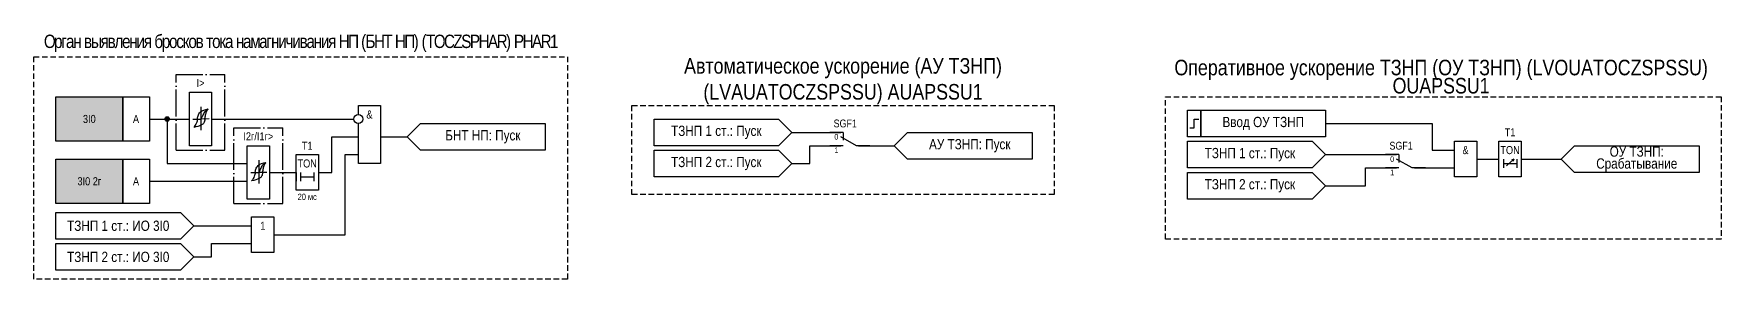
# Model space of a CAD drawing. Header units: millimetres. Extents: x -57 to 2715, y -449 to 291.
# Drawn here: x 941.5 to 1321, y 225 to 280.2 of the extents above; entities that cross this region are included whole.
import ezdxf
from ezdxf.enums import TextEntityAlignment as Align

# ---------------------------------------------------------------- set-up
doc = ezdxf.new("R2010")
doc.units = ezdxf.units.MM
doc.linetypes.add('ACAD_ISO04W100', pattern=[30, 24, -3, 0, -3])
doc.linetypes.add('штриховая2', pattern=[0.375, 0.25, -0.125])
doc.layers.add('TEXT', color=7, linetype='Continuous', lineweight=25)
doc.layers.add('Основная', color=7, linetype='Continuous')
doc.styles.add('1.8_Gost_RD', font='ARIALN.TTF', dxfattribs={"height": 1.8})
doc.styles.add('2.5_Gost_RD', font='ARIALN.TTF', dxfattribs={"height": 2.5})
doc.styles.add('3.5_Gost_RD', font='ARIALN.TTF', dxfattribs={"height": 3.5})
doc.styles.add('Вывод', font='ARIALN.TTF', dxfattribs={"height": 2.5})
doc.styles.add('Компонент', font='ARIALN.TTF', dxfattribs={"height": 3.5})

# ---------------------------------------------------------------- blocks, each defined once
blk = doc.blocks.new('*U70')
at = {"layer": 'Основная', "linetype": 'ACAD_ISO04W100', "ltscale": 0.25}
for p, q in [((0, 0), (11, 0)), ((0, -17), (0, 0)), ((11, -17), (11, 0)), ((0, -17), (11, -17))]:
    blk.add_line(p, q, dxfattribs=at)
at = {"layer": 'Основная', "style": 'Компонент'}
blk.add_attdef('ОУ', text='', height=3.5, dxfattribs=at).set_placement((11, 0), align=Align.MIDDLE_CENTER)
blk = doc.blocks.new('Точка')
at = {"ltscale": 100}
h = blk.add_hatch(color=256, dxfattribs=at)
h.dxf.hatch_style = 1
edge = h.paths.add_edge_path()
edge.add_arc((0, 0), 0.5, 0, 360)
blk.add_circle((0, 0), 0.5, dxfattribs=at)
blk = doc.blocks.new('*U80')
at = {"layer": 'Основная', "color": 0}
blk.add_line((0, 0), (7, 4), dxfattribs=at)
at = {"layer": 'Основная', "ltscale": 0.35}
blk.add_line((6, 6), (6, 2.5), dxfattribs=at)
blk = doc.blocks.new('*U91')
at = {"layer": 'Основная', "color": 0}
for p, q in [((-3, 6), (-9, 6)), ((-3, 0), (-9, 0)), ((9, 0), (3, 0))]:
    blk.add_line(p, q, dxfattribs=at)
at = {"layer": 'Основная', "color": 0, "ltscale": 0.25, "xscale": -1}
blk.add_blockref('*U80', (3, 0), dxfattribs=at)
at = {"layer": 'Основная'}
for tag, height, style, p in [('ОУ', 3.5, 'Компонент', (-2, 10)), ('В1', 2.5, 'Вывод', (-14, 6)), ('В2', 2.5, 'Вывод', (-6, 4)), ('В3', 2.5, 'Вывод', (-6, -2))]:
    blk.add_attdef(tag, text='', height=height, dxfattribs=dict(at, style=style)).set_placement(p, align=Align.MIDDLE_CENTER)

msp = doc.modelspace()

# ---------------------------------------------------------------- hatches: boundary and pattern name
at = {"ltscale": 100, "true_color": 0xef8637}
h = msp.add_hatch(color=30, dxfattribs=at)
h.dxf.hatch_style = 1
h.paths.add_polyline_path([(946.5, 266), (961.5, 266), (961.5, 256), (946.5, 256)])
h = msp.add_hatch(color=30, dxfattribs=at)
h.dxf.hatch_style = 1
h.paths.add_polyline_path([(946.5, 252), (961.5, 252), (961.5, 242), (946.5, 242)])

# ---------------------------------------------------------------- linework, layer by layer
for p, q in [((979.1, 263.72), (979.1, 258.52)), ((992.1, 251.72), (992.1, 246.52))]:
    msp.add_line(p, q)
at = {"color": 7, "ltscale": 100}
for p, q in [((977.2865, 261.0009), (979.1014, 261.0009)), ((980.9163, 261.0028), (979.1014, 261.0009)), ((1272.7027, 250.463), (1274.3736, 251.9489)), ((1274.3736, 251.9489), (1273.8516, 251.7261)), ((1274.3736, 251.9489), (1274.1068, 251.4826)), ((990.2865, 249.0009), (992.1014, 249.0009)), ((993.9163, 249.0028), (992.1014, 249.0009))]:
    msp.add_line(p, q, dxfattribs=at)
at = {"ltscale": 100}
for p, q in [((1028.5, 260), (1025.5, 257)), ((1028.5, 260), (1056.5, 260)), ((1056.5, 260), (1056.5, 254)), ((1025.5, 257), (1028.5, 254)), ((1056.5, 254), (1028.5, 254))]:
    msp.add_line(p, q, dxfattribs=at)
at = {"linetype": 'штриховая2', "ltscale": 5}
for points in [[(941.5, 275), (1061.5, 275), (1061.5, 225), (941.5, 225)], [(1196, 266), (1321, 266), (1321, 234), (1196, 234)], [(1076, 264), (1171, 264), (1171, 244), (1076, 244)]]:
    msp.add_lwpolyline(points, close=True, dxfattribs=at)
at = {"ltscale": 100}
for points in [[(946.5, 266), (961.5, 266), (961.5, 256), (946.5, 256)], [(961.5, 266), (967.5, 266), (967.5, 256), (961.5, 256)], [(976.5, 267), (981.5, 267), (981.5, 255), (976.5, 255)], [(1201, 263), (1204, 263), (1204, 257), (1201, 257)], [(1204, 263), (1232, 263), (1232, 257), (1204, 257)], [(1109, 261), (1112, 258), (1109, 255), (1081, 255), (1081, 261)], [(989.5, 255), (994.5, 255), (994.5, 243), (989.5, 243)], [(1166, 252), (1138, 252), (1135, 255), (1138, 258), (1166, 258)], [(1261, 256), (1266, 256), (1266, 248), (1261, 248)], [(1271, 256), (1276, 256), (1276, 248), (1271, 248)], [(1316, 255), (1316, 249), (1288, 249), (1285, 252), (1288, 255)], [(946.5, 252), (961.5, 252), (961.5, 242), (946.5, 242)], [(961.5, 252), (967.5, 252), (967.5, 242), (961.5, 242)], [(1000.5, 253), (1005.5, 253), (1005.5, 245), (1000.5, 245)], [(1112, 251), (1109, 248), (1081, 248), (1081, 254), (1109, 254)], [(990.5, 239), (995.5, 239), (995.5, 231), (990.5, 231)]]:
    msp.add_lwpolyline(points, close=True, dxfattribs=at)
for points in [[(1014.5, 262), (1014.5, 264), (1019.5, 264), (1019.5, 251), (1014.5, 251), (1014.5, 260)], [(967.5, 261), (976.5, 261)], [(967.5, 261), (971.5, 261), (971.5, 251), (989.5, 251)], [(981.5, 261), (1013.5, 261)], [(1232, 260), (1256, 260), (1256, 254), (1261, 254)], [(1005.5, 249), (1008.5, 249), (1008.5, 257), (1014.5, 257)], [(1019.5, 257), (1025.5, 257)], [(1112, 258), (1123, 258)], [(1112, 251), (1116, 251), (1116, 255), (1123, 255)], [(1127, 255), (1135, 255)], [(1201, 256), (1229, 256), (1232, 253), (1229, 250), (1201, 250), (1201, 256)], [(995.5, 235), (1011.5, 235), (1011.5, 253), (1014.5, 253)], [(1232, 253), (1248, 253)], [(1266, 252), (1271, 252)], [(1272, 252), (1272, 250)], [(1272, 251), (1275, 251)], [(1275, 252), (1275, 250)], [(1276, 252), (1285, 252)], [(967.5, 247), (989.5, 247)], [(994.5, 249), (1000.5, 249)], [(1000.5, 249), (1000.5, 247)], [(1001.5, 249), (1001.5, 247)], [(1001.5, 248), (1004.5, 248)], [(1004.5, 249), (1004.5, 247)], [(1201, 249), (1229, 249), (1232, 246), (1229, 243), (1201, 243), (1201, 249)], [(1232, 246), (1241, 246), (1241, 250), (1248, 250)], [(1252, 250), (1261, 250)], [(946.5, 240), (974.5, 240), (977.5, 237), (974.5, 234), (946.5, 234), (946.5, 240)], [(977.5, 237), (990.5, 237)], [(946.5, 233), (974.5, 233), (977.5, 230), (974.5, 227), (946.5, 227), (946.5, 233)], [(977.5, 230), (981.5, 230), (981.5, 233), (990.5, 233)]]:
    msp.add_lwpolyline(points, dxfattribs=at)
at = {"lineweight": 30, "ltscale": 100}
msp.add_lwpolyline([(1201.5, 259), (1202.5, 259), (1202.5, 261), (1203.5, 261)], dxfattribs=at)
at = {"ltscale": 100}
msp.add_circle((1014.5, 261), 1, dxfattribs=at)
for points in [[(978.3, 260.92), (978.4527, 261.7081), (978.9415, 262.5439), (980.7, 263.257)], [(979.1014, 261.0009), (979.5, 261.72), (979.9669, 262.5973), (980.7, 263.257)], [(979.9795, 260.92), (980.1, 261.7081), (980.3118, 262.5439), (980.7, 263.257)], [(978.3, 260.92), (978.1, 260.1319), (977.5, 259.12)], [(979.9795, 260.92), (979.7473, 260.1319), (979.2586, 259.6696), (977.5, 259.12)], [(991.3, 248.92), (991.4527, 249.7081), (991.9415, 250.5439), (993.7, 251.257)], [(992.1014, 249.0009), (992.5, 249.72), (992.9669, 250.5973), (993.7, 251.257)], [(992.9795, 248.92), (993.1, 249.7081), (993.3118, 250.5439), (993.7, 251.257)], [(991.3, 248.92), (991.1, 248.1319), (990.5, 247.12)], [(992.9795, 248.92), (992.7473, 248.1319), (992.2586, 247.6696), (990.5, 247.12)]]:
    msp.add_spline(points, degree=3)

# ---------------------------------------------------------------- block references
msp.add_blockref('Точка', (971.5, 261), dxfattribs=at)
at = {"layer": 'Основная', "ltscale": 0.25}
for p in [(973.5, 271), (986.5, 259)]:
    msp.add_blockref('*U70', p, dxfattribs=at)
ref = msp.add_blockref('*U91', (1125, 255), dxfattribs=dict(at, xscale=0.5, yscale=0.5, zscale=0.5))
ref.add_attrib('ОУ', 'SGF1', dxfattribs={"height": 1.75, "style": 'Компонент'}).set_placement((1124, 260), align=Align.MIDDLE_CENTER)
ref.add_attrib('В2', '0', dxfattribs={"height": 1.25, "style": 'Вывод'}).set_placement((1122, 257), align=Align.MIDDLE_CENTER)
ref.add_attrib('В3', '1', dxfattribs={"height": 1.25, "style": 'Вывод'}).set_placement((1122, 254), align=Align.MIDDLE_CENTER)
ref = msp.add_blockref('*U91', (1250, 250), dxfattribs=dict(at, xscale=0.5, yscale=0.5, zscale=0.5))
ref.add_attrib('ОУ', 'SGF1', dxfattribs={"height": 1.75, "style": 'Компонент'}).set_placement((1249, 255), align=Align.MIDDLE_CENTER)
ref.add_attrib('В2', '0', dxfattribs={"height": 1.25, "style": 'Вывод'}).set_placement((1247, 252), align=Align.MIDDLE_CENTER)
ref.add_attrib('В3', '1', dxfattribs={"height": 1.25, "style": 'Вывод'}).set_placement((1247, 249), align=Align.MIDDLE_CENTER)

# ---------------------------------------------------------------- texts
at = {"color": 30, "ltscale": 100, "attachment_point": 5, "style": '3.5_Gost_RD'}
for s, insert, char_height, width in [('{\\T0.85;Орган выявления бросков тока намагничивания НП (БНТ НП) (TOCZSPHAR) \\C6;PHAR1}', (1001.5, 278), 3, 120), ('\\pxt31;Автоматическое ускорение (АУ ТЗНП) (LVAUATOCZSPSSU) {\\C6;AUAPSSU1}', (1123.5, 269.5), 3.5, 95), ('\\pxsm0.7,t31;Оперативное ускорение ТЗНП (ОУ ТЗНП) (LVOUATOCZSPSSU) {\\C6;OUAPSSU1}', (1258, 270.5), 3.5, 124)]:
    msp.add_mtext(s, dxfattribs=dict(at, insert=insert, char_height=char_height, width=width))
at = {"color": 7, "ltscale": 100, "char_height": 1.8, "width": 11, "attachment_point": 1, "style": '1.8_Gost_RD'}
for s, insert in [('\\pxqc;I>', (973.5, 270)), ('\\pxqc;I2г/I1г{\\H1x;>}', (986.5, 258))]:
    msp.add_mtext(s, dxfattribs=dict(at, insert=insert))
at = {"ltscale": 100, "attachment_point": 5}
for s, insert, char_height, width, style in [('3I0', (954, 261), 1.8, 15, '1.8_Gost_RD'), ('А', (964.5, 261), 1.8, 6, '1.8_Gost_RD'), ('&', (1017, 262), 1.8, 5, '2.5_Gost_RD'), ('T1', (1273.5, 258), 1.8, 5, '2.5_Gost_RD'), ('T1', (1003, 255), 1.8, 5, '2.5_Gost_RD'), ('&', (1263.5, 254), 1.8, 5, '2.5_Gost_RD'), ('TON', (1273.5, 254), 1.8, 5, '2.5_Gost_RD'), ('TON', (1003, 251), 1.8, 5, '2.5_Gost_RD'), ('3I0 2г', (954, 247), 1.8, 15, '1.8_Gost_RD'), ('А', (964.5, 247), 1.8, 6, '1.8_Gost_RD'), ('20 мс', (1003, 243.5), 1.4, 5, '2.5_Gost_RD'), ('1', (993, 237), 1.8, 5, '2.5_Gost_RD')]:
    msp.add_mtext(s, dxfattribs=dict(at, insert=insert, char_height=char_height, width=width, style=style))
at = {"layer": 'TEXT', "ltscale": 100, "char_height": 2.3, "width": 28, "attachment_point": 5, "style": '2.5_Gost_RD'}
for s, insert in [('БНТ НП: Пуск', (1042.5, 257)), ('\\pxsm0.7,t12;ТЗНП 1 ст.: Пуск', (1095, 258)), ('\\pxsm0.7;АУ ТЗНП: Пуск', (1152, 255)), ('\\pxsm0.7;ТЗНП 1 ст.: Пуск', (1215, 253)), ('\\pxsm0.7;ОУ ТЗНП: Срабатывание', (1302, 252)), ('\\pxsm0.7;ТЗНП 2 ст.: Пуск', (1095, 251)), ('\\pxsm0.7;ТЗНП 2 ст.: Пуск', (1215, 246)), ('\\pxsm0.7;ТЗНП 1 ст.: ИО 3I0', (960.5, 237)), ('\\pxsm0.7;ТЗНП 2 ст.: ИО 3I0', (960.5, 230))]:
    msp.add_mtext(s, dxfattribs=dict(at, insert=insert))
at = {"layer": 'TEXT', "color": 0, "ltscale": 100, "insert": (1218, 260), "char_height": 2.3, "width": 28, "attachment_point": 5, "style": '2.5_Gost_RD'}
msp.add_mtext('\\pxsm0.7;{\\C256;Ввод ОУ ТЗНП}', dxfattribs=at)

doc.saveas('drawing.dxf')
